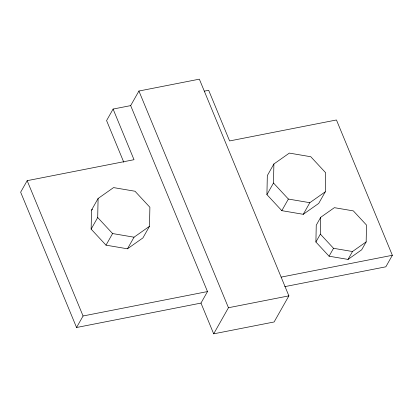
<?xml version="1.0" encoding="UTF-8"?>
<svg xmlns="http://www.w3.org/2000/svg" width="413" height="413" viewBox="0 0 413 413"><rect width="100%" height="100%" fill="white"/><g stroke="black" fill="none" stroke-linecap="round" stroke-linejoin="round"><path stroke-width="0.62" d="M91.134 229.127L91.531 210.093L98.098 198.483L113.549 187.6L134.999 191.24L149.888 207.274L149.491 226.309L142.919 237.919L127.467 248.802L106.017 245.162L91.134 229.127L97.7 217.517L98.098 198.483M266.922 194.626L267.319 175.592L273.891 163.987L289.343 153.099L310.793 156.744L325.681 172.779L325.279 191.813L318.712 203.423L303.261 214.306L281.811 210.661L266.922 194.626L273.489 183.021L273.891 163.987M315.899 242.018L316.25 225.188L320.715 217.295L334.38 207.672L353.347 210.893L366.507 225.07L366.155 241.899L361.69 249.793L348.03 259.416L329.063 256.199L315.899 242.018L320.364 234.125L320.715 217.295M130.673 105.614L113.095 109.063L134.013 159.702L27.165 180.672L20.65 192.19L76.55 327.504L200.976 303.085L207.496 291.568L130.673 105.614L138.928 91.025L199.355 79.167L288.878 295.868L274.108 321.975L213.681 333.833L200.976 303.085M113.095 109.063L106.58 120.581L123.807 162.283M106.017 245.162L112.584 233.551L134.039 237.196L149.491 226.309M76.55 327.504L83.07 315.986L207.496 291.568M127.467 248.802L134.039 237.196M281.811 210.661L288.377 199.056L309.827 202.695L325.279 191.813M213.681 333.833L228.451 307.731L288.878 295.868M303.261 214.306L309.827 202.695M329.063 256.199L333.528 248.306L352.495 251.522L366.155 241.899M348.03 259.416L352.495 251.522M204.285 91.165L208.679 90.302L229.602 140.941L336.45 119.977L392.35 255.291L385.835 266.808L284.774 286.643M91.531 210.093L92.558 209.365M281.186 277.108L392.35 255.291M273.489 183.021L288.377 199.056M320.364 234.125L333.528 248.306M97.7 217.517L112.584 233.551M138.928 91.025L228.451 307.731M27.165 180.672L83.07 315.986"/></g></svg>
